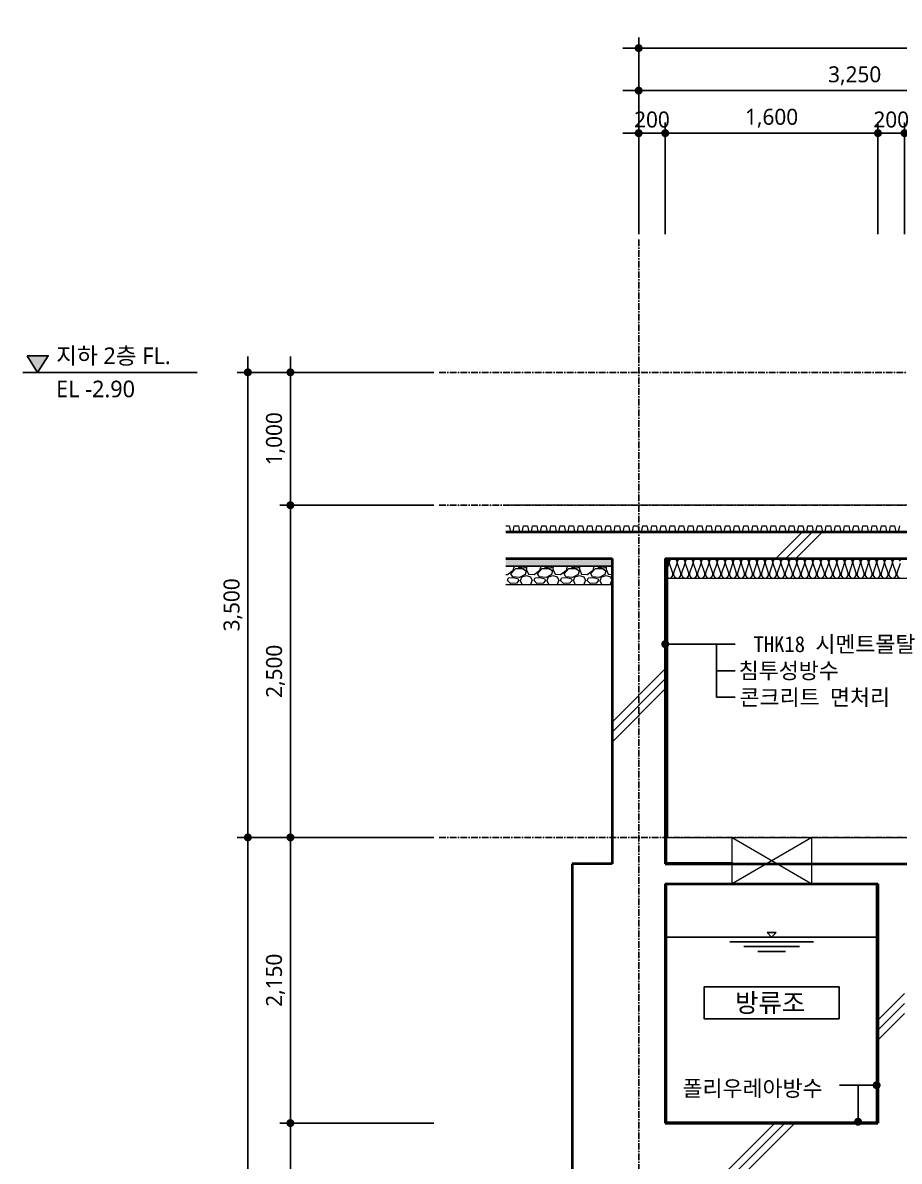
# Model space of a CAD drawing. Header units: millimetres. Extents: x 169673 to 334584, y 156879 to 224061.
# Drawn here: x 240600 to 247193, y 164658 to 173226 of the extents above; entities that cross this region are included whole.
import ezdxf
from ezdxf.enums import TextEntityAlignment as Align

# ---------------------------------------------------------------- set-up
doc = ezdxf.new("R2010")
doc.units = ezdxf.units.MM
doc.header["$LTSCALE"] = 40
doc.header["$MEASUREMENT"] = 0
for name, pattern in [('CEN', [62, 60, -1, 0, -1]), ('CENTER', [2, 1.25, -0.25, 0.25, -0.25]), ('HID', [2, 1.1, -0.9])]:
    doc.linetypes.add(name, pattern=pattern)
doc.layers.get('0').update_dxf_attribs({"linetype": 'CONTINUOUS'})
for name, color, linetype, lineweight in [('A-CONC-LIN1', 2, 'CONTINUOUS', 40), ('A-CONC-LIN2', 7, 'CONTINUOUS', 25), ('A-MKXS-TEXT1', 3, 'CONTINUOUS', 25), ('A-MKXX-NAME', 3, 'CONTINUOUS', 25), ('A-MKXX-SYMB', 7, 'CONTINUOUS', 25), ('A-SECT-LIN2', 6, 'CONTINUOUS', 20), ('A-XXXX-DRBD', 9, 'CONTINUOUS', 20), ('A-XXXX-FIN2', 6, 'CONTINUOUS', 20), ('A-XXXX-HATC', 8, 'CONTINUOUS', 18), ('A-XXXX-INSL2', 8, 'CONTINUOUS', 18), ('A-XXXX-WAT1', 9, 'HID', 20)]:
    doc.layers.add(name, color=color, linetype=linetype, lineweight=lineweight)
for name, color, linetype in [('A-CONC-SOLD', 252, 'CEN'), ('A-DIMS', 7, 'CONTINUOUS'), ('A-MKXS-LEAD', 7, 'CONTINUOUS'), ('A-SECT-LIN3', 255, 'CONTINUOUS'), ('AA-AXIS-LINE-1', 1, 'CENTER'), ('SYMB', 7, 'CONTINUOUS'), ('TEXT', 7, 'CONTINUOUS')]:
    doc.layers.add(name, color=color, linetype=linetype)
doc.styles.add('HY울릉도L', font='')
doc.styles.add('돋움체', font='')
doc.styles.add('맑은고딕', font='malgun.ttf')
doc.styles.get('HY울릉도L').set_extended_font_data('HYwulM')
doc.styles.get('돋움체').set_extended_font_data('DotumChe')
doc.dimstyles.new('CDIM', dxfattribs={"dimtxt": 3, "dimasz": 1.5, "dimexe": 2, "dimexo": 1, "dimgap": 1, "dimtad": 1, "dimdec": 0, "dimrnd": 0.5, "dimzin": 0, "dimdsep": 32, "dimlunit": 6, "dimtxsty": 'HY울릉도L', "dimblk1": '_CIDOT', "dimblk2": '_CIDOT', "dimsah": 1, "dimcen": 5.5, "dimclrd": 2, "dimclre": 2, "dimclrt": 7, "dimadec": 0, "dimazin": 0, "dimtfac": 1, "dimtdec": 0, "dimtix": 1, "dimtmove": 2, "dimatfit": 1, "dimldrblk": '_CIDOT', "dimfxl": 1, "dimtolj": 1, "dimtzin": 0, "dimlwd": -1, "dimarcsym": 0})

# ---------------------------------------------------------------- blocks, each defined once
blk = doc.blocks.new('_CIDOT')
at = {"color": 0, "linetype": 'ByBlock'}
blk.add_line((2, 0), (-1, 0), dxfattribs=at)
at = {"color": 0, "linetype": 'ByBlock', "const_width": 0.5}
blk.add_lwpolyline([(-0.25, 0, 1), (0.25, 0, 1)], format="xyb", close=True, dxfattribs=at)
blk = doc.blocks.new('*D174')
at = {"layer": 'A-DIMS', "lineweight": -2, "transparency": 16777216}
for p, q in [((243693.1, 170595.2), (242213.1, 170595.2)), ((243693.1, 167095.2), (242213.1, 167095.2))]:
    blk.add_line(p, q, dxfattribs=at)
at = {"layer": 'A-DIMS', "transparency": 16777216}
blk.add_line((242293.1, 167155.2), (242293.1, 170535.2), dxfattribs=at)
at = {"layer": 'A-DIMS', "transparency": 16777216, "xscale": 60, "yscale": 60, "zscale": 60}
for p, rotation in [((242293.1, 170595.2), 90), ((242293.1, 167095.2), 270)]:
    blk.add_blockref('_CIDOT', p, dxfattribs=dict(at, rotation=rotation))
at = {"layer": 'A-DIMS', "color": 3, "transparency": 16777216, "insert": (242181, 168845.2), "char_height": 120, "attachment_point": 5, "rotation": 90, "style": '맑은고딕'}
blk.add_mtext('\\A1;3,500', dxfattribs=at)
blk = doc.blocks.new('*D175')
at = {"layer": 'A-DIMS', "lineweight": -2, "transparency": 16777216}
for p, q in [((243693.1, 169595.2), (242533.1, 169595.2)), ((243693.1, 167095.2), (242533.1, 167095.2))]:
    blk.add_line(p, q, dxfattribs=at)
at = {"layer": 'A-DIMS', "transparency": 16777216}
blk.add_line((242613.1, 167155.2), (242613.1, 169535.2), dxfattribs=at)
at = {"layer": 'A-DIMS', "transparency": 16777216, "xscale": 60, "yscale": 60, "zscale": 60}
for p, rotation in [((242613.1, 169595.2), 90), ((242613.1, 167095.2), 270)]:
    blk.add_blockref('_CIDOT', p, dxfattribs=dict(at, rotation=rotation))
at = {"layer": 'A-DIMS', "color": 3, "transparency": 16777216, "insert": (242501, 168345.2), "char_height": 120, "attachment_point": 5, "rotation": 90, "style": '맑은고딕'}
blk.add_mtext('\\A1;2,500', dxfattribs=at)
blk = doc.blocks.new('입단면LEVEL1')
at = {"layer": 'SYMB', "linetype": 'ByBlock'}
blk.add_line((0, 0), (26.26, 0), dxfattribs=at)
blk.add_lwpolyline([(0.64, 2.5), (2.24, 0), (3.84, 2.5)], close=True, dxfattribs=at)
blk.add_solid([(0.64, 2.5), (3.84, 2.5), (2.24, 0)], dxfattribs=at)
at = {"layer": 'TEXT', "style": '돋움체'}
for tag, p in [('층레벨', (5.03, 1.28)), ('LEVEL', (5.85, -2.99))]:
    blk.add_attdef(tag, p, '', height=2.5, dxfattribs=at)
blk = doc.blocks.new('*D161')
at = {"layer": 'A-DIMS', "lineweight": -2, "transparency": 16777216}
for p, q in [((243693.1, 167095.2), (242533.1, 167095.2)), ((243693.1, 164945.2), (242533.1, 164945.2))]:
    blk.add_line(p, q, dxfattribs=at)
at = {"layer": 'A-DIMS', "transparency": 16777216}
blk.add_line((242613.1, 165005.2), (242613.1, 167035.2), dxfattribs=at)
at = {"layer": 'A-DIMS', "transparency": 16777216, "xscale": 60, "yscale": 60, "zscale": 60}
for p, rotation in [((242613.1, 167095.2), 90), ((242613.1, 164945.2), 270)]:
    blk.add_blockref('_CIDOT', p, dxfattribs=dict(at, rotation=rotation))
at = {"layer": 'A-DIMS', "color": 3, "transparency": 16777216, "insert": (242500.7, 166020.2), "char_height": 120, "attachment_point": 5, "rotation": 90, "style": '맑은고딕'}
blk.add_mtext('\\A1;2,150', dxfattribs=at)
blk = doc.blocks.new('*D162')
at = {"layer": 'A-DIMS', "lineweight": -2, "transparency": 16777216}
for p, q in [((243693.1, 164945.2), (242533.1, 164945.2)), ((243693.1, 161545.2), (242533.1, 161545.2))]:
    blk.add_line(p, q, dxfattribs=at)
at = {"layer": 'A-DIMS', "transparency": 16777216}
blk.add_line((242613.1, 161605.2), (242613.1, 164885.2), dxfattribs=at)
at = {"layer": 'A-DIMS', "transparency": 16777216, "xscale": 60, "yscale": 60, "zscale": 60}
for p, rotation in [((242613.1, 164945.2), 90), ((242613.1, 161545.2), 270)]:
    blk.add_blockref('_CIDOT', p, dxfattribs=dict(at, rotation=rotation))
at = {"layer": 'A-DIMS', "color": 3, "transparency": 16777216, "insert": (242501, 163245.2), "char_height": 120, "attachment_point": 5, "rotation": 90, "style": '맑은고딕'}
blk.add_mtext('\\A1;3,400', dxfattribs=at)
blk = doc.blocks.new('*D163')
at = {"layer": 'A-DIMS', "lineweight": -2, "transparency": 16777216}
for p, q in [((243693.1, 167095.2), (242213.1, 167095.2)), ((243693.1, 161545.2), (242213.1, 161545.2))]:
    blk.add_line(p, q, dxfattribs=at)
at = {"layer": 'A-DIMS', "transparency": 16777216}
blk.add_line((242293.1, 167035.2), (242293.1, 161605.2), dxfattribs=at)
at = {"layer": 'A-DIMS', "transparency": 16777216, "xscale": 60, "yscale": 60, "zscale": 60}
for p, rotation in [((242293.1, 167095.2), 90), ((242293.1, 161545.2), 270)]:
    blk.add_blockref('_CIDOT', p, dxfattribs=dict(at, rotation=rotation))
at = {"layer": 'A-DIMS', "color": 3, "transparency": 16777216, "insert": (242181, 164320.2), "char_height": 120, "attachment_point": 5, "rotation": 90, "style": '맑은고딕'}
blk.add_mtext('\\A1;5,550', dxfattribs=at)
blk = doc.blocks.new('*D164')
at = {"layer": 'A-DIMS', "lineweight": -2, "transparency": 16777216}
for p, q in [((243693.1, 170595.2), (242533.1, 170595.2)), ((243693.1, 169595.2), (242533.1, 169595.2))]:
    blk.add_line(p, q, dxfattribs=at)
at = {"layer": 'A-DIMS', "transparency": 16777216}
blk.add_line((242613.1, 170535.2), (242613.1, 169655.2), dxfattribs=at)
at = {"layer": 'A-DIMS', "transparency": 16777216, "xscale": 60, "yscale": 60, "zscale": 60}
for p, rotation in [((242613.1, 170595.2), 90), ((242613.1, 169595.2), 270)]:
    blk.add_blockref('_CIDOT', p, dxfattribs=dict(at, rotation=rotation))
at = {"layer": 'A-DIMS', "color": 3, "transparency": 16777216, "insert": (242500.7, 170095.2), "char_height": 120, "attachment_point": 5, "rotation": 90, "style": '맑은고딕'}
blk.add_mtext('\\A1;1,000', dxfattribs=at)
blk = doc.blocks.new('*D158')
at = {"layer": 'A-DIMS', "lineweight": -2, "transparency": 16777216}
for p, q in [((245233.1, 171635.2), (245233.1, 173115.2)), ((255133.1, 171635.2), (255133.1, 173115.2))]:
    blk.add_line(p, q, dxfattribs=at)
at = {"layer": 'A-DIMS', "transparency": 16777216}
blk.add_line((255073.1, 173035.2), (245293.1, 173035.2), dxfattribs=at)
at = {"layer": 'A-DIMS', "transparency": 16777216, "xscale": 60, "yscale": 60, "zscale": 60, "rotation": 180}
blk.add_blockref('_CIDOT', (245233.1, 173035.2), dxfattribs=at)
at = {"layer": 'A-DIMS', "transparency": 16777216, "xscale": 60, "yscale": 60, "zscale": 60}
blk.add_blockref('_CIDOT', (255133.1, 173035.2), dxfattribs=at)
at = {"layer": 'A-DIMS', "color": 3, "transparency": 16777216, "insert": (250183.1, 173147.2), "char_height": 120, "attachment_point": 5, "style": '맑은고딕'}
blk.add_mtext('\\A1;9,900', dxfattribs=at)
blk = doc.blocks.new('*D160')
at = {"layer": 'A-DIMS', "lineweight": -2, "transparency": 16777216}
for p, q in [((245233.1, 171635.2), (245233.1, 172795.2)), ((248483.1, 171635.2), (248483.1, 172795.2))]:
    blk.add_line(p, q, dxfattribs=at)
at = {"layer": 'A-DIMS', "transparency": 16777216}
blk.add_line((245293.1, 172715.2), (248423.1, 172715.2), dxfattribs=at)
at = {"layer": 'A-DIMS', "transparency": 16777216, "xscale": 60, "yscale": 60, "zscale": 60, "rotation": 180}
blk.add_blockref('_CIDOT', (245233.1, 172715.2), dxfattribs=at)
at = {"layer": 'A-DIMS', "transparency": 16777216, "xscale": 60, "yscale": 60, "zscale": 60}
blk.add_blockref('_CIDOT', (248483.1, 172715.2), dxfattribs=at)
at = {"layer": 'A-DIMS', "color": 3, "transparency": 16777216, "insert": (246858.1, 172827.2), "char_height": 120, "attachment_point": 5, "style": '맑은고딕'}
blk.add_mtext('\\A1;3,250', dxfattribs=at)
blk = doc.blocks.new('*D172')
at = {"layer": 'A-DIMS', "lineweight": -2, "transparency": 16777216}
for p, q in [((247233.1, 171635.2), (247233.1, 172475.2)), ((249133.1, 171635.2), (249133.1, 172475.2))]:
    blk.add_line(p, q, dxfattribs=at)
at = {"layer": 'A-DIMS', "transparency": 16777216}
blk.add_line((249073.1, 172395.2), (247293.1, 172395.2), dxfattribs=at)
at = {"layer": 'A-DIMS', "transparency": 16777216, "xscale": 60, "yscale": 60, "zscale": 60, "rotation": 180}
blk.add_blockref('_CIDOT', (247233.1, 172395.2), dxfattribs=at)
at = {"layer": 'A-DIMS', "transparency": 16777216, "xscale": 60, "yscale": 60, "zscale": 60}
blk.add_blockref('_CIDOT', (249133.1, 172395.2), dxfattribs=at)
at = {"layer": 'A-DIMS', "color": 3, "transparency": 16777216, "insert": (248183.1, 172507.5), "char_height": 120, "attachment_point": 5, "style": '맑은고딕'}
blk.add_mtext('\\A1;1,900', dxfattribs=at)
blk = doc.blocks.new('*D165')
at = {"layer": 'A-DIMS', "lineweight": -2, "transparency": 16777216}
for p, q in [((245433.1, 171635.2), (245433.1, 172475.2)), ((247033.1, 171635.2), (247033.1, 172475.2))]:
    blk.add_line(p, q, dxfattribs=at)
at = {"layer": 'A-DIMS', "transparency": 16777216}
blk.add_line((246973.1, 172395.2), (245493.1, 172395.2), dxfattribs=at)
at = {"layer": 'A-DIMS', "transparency": 16777216, "xscale": 60, "yscale": 60, "zscale": 60, "rotation": 180}
blk.add_blockref('_CIDOT', (245433.1, 172395.2), dxfattribs=at)
at = {"layer": 'A-DIMS', "transparency": 16777216, "xscale": 60, "yscale": 60, "zscale": 60}
blk.add_blockref('_CIDOT', (247033.1, 172395.2), dxfattribs=at)
at = {"layer": 'A-DIMS', "color": 3, "transparency": 16777216, "insert": (246233.1, 172507.5), "char_height": 120, "attachment_point": 5, "style": '맑은고딕'}
blk.add_mtext('\\A1;1,600', dxfattribs=at)
blk = doc.blocks.new('*D166')
at = {"layer": 'A-DIMS', "lineweight": -2, "transparency": 16777216}
for p, q in [((247033.1, 171635.2), (247033.1, 172475.2)), ((247233.1, 171635.2), (247233.1, 172475.2))]:
    blk.add_line(p, q, dxfattribs=at)
at = {"layer": 'A-DIMS', "transparency": 16777216}
for p, q in [((246973.1, 172395.2), (246913.1, 172395.2)), ((247033.1, 172395.2), (247233.1, 172395.2)), ((247293.1, 172395.2), (247353.1, 172395.2))]:
    blk.add_line(p, q, dxfattribs=at)
at = {"layer": 'A-DIMS', "transparency": 16777216, "xscale": 60, "yscale": 60, "zscale": 60}
blk.add_blockref('_CIDOT', (247033.1, 172395.2), dxfattribs=at)
at = {"layer": 'A-DIMS', "transparency": 16777216, "xscale": 60, "yscale": 60, "zscale": 60, "rotation": 180}
blk.add_blockref('_CIDOT', (247233.1, 172395.2), dxfattribs=at)
at = {"layer": 'A-DIMS', "color": 3, "transparency": 16777216, "insert": (247133.1, 172497.1), "char_height": 120, "attachment_point": 5, "style": '맑은고딕'}
blk.add_mtext('\\A1;200', dxfattribs=at)
blk = doc.blocks.new('*D167')
at = {"layer": 'A-DIMS', "lineweight": -2, "transparency": 16777216}
for p, q in [((245233.1, 171635.2), (245233.1, 172475.2)), ((245433.1, 171635.2), (245433.1, 172475.2))]:
    blk.add_line(p, q, dxfattribs=at)
at = {"layer": 'A-DIMS', "transparency": 16777216}
for p, q in [((245173.1, 172395.2), (245113.1, 172395.2)), ((245233.1, 172395.2), (245433.1, 172395.2)), ((245493.1, 172395.2), (245553.1, 172395.2))]:
    blk.add_line(p, q, dxfattribs=at)
at = {"layer": 'A-DIMS', "transparency": 16777216, "xscale": 60, "yscale": 60, "zscale": 60}
blk.add_blockref('_CIDOT', (245233.1, 172395.2), dxfattribs=at)
at = {"layer": 'A-DIMS', "transparency": 16777216, "xscale": 60, "yscale": 60, "zscale": 60, "rotation": 180}
blk.add_blockref('_CIDOT', (245433.1, 172395.2), dxfattribs=at)
at = {"layer": 'A-DIMS', "color": 3, "transparency": 16777216, "insert": (245333.1, 172497.1), "char_height": 120, "attachment_point": 5, "style": '맑은고딕'}
blk.add_mtext('\\A1;200', dxfattribs=at)
blk = doc.blocks.new('A$C1EF06538')
at = {"color": 7}
for p, q in [((0, 0), (-25.8, 25.2)), ((25.8, 25.2), (-25.8, 25.2)), ((0, 0), (25.8, 25.2)), ((235.5, -27), (-235.5, -27)), ((157, -54), (-157, -54)), ((78.5, -81), (-78.5, -81))]:
    blk.add_line(p, q, dxfattribs=at)

msp = doc.modelspace()

# ---------------------------------------------------------------- hatches: boundary and pattern name
at = {"layer": 'A-CONC-SOLD'}
h = msp.add_hatch(dxfattribs=at)
h.set_pattern_fill('CONC', color=256, scale=100)
h.set_pattern_definition([(45, (-84000, 0), (-2121.32, 2121.32), []), (45, (-84000, 75), (-2121.32, 2121.32), []), (45, (-84000, 150), (-2121.32, 2121.32), [])])
h.paths.add_polyline_path([(255333.1, 166395.2), (256133.1, 166395.2), (256133.1, 166895.2), (255333.1, 166895.2), (255333.1, 169095.2), (256133.1, 169095.2), (256133.1, 169395.2), (244233.1, 169395.2), (244233.1, 169195.2), (245033.1, 169195.2), (245033.1, 166895.2), (244733.1, 166895.2), (244733.1, 161545.2), (255333.1, 161545.2)])
h.paths.add_polyline_path([(247233.1, 164945.2), (247233.1, 166745.2), (249133.1, 166745.2), (249133.1, 164945.2)], flags=16)
h.paths.add_polyline_path([(249333.1, 164945.2), (249333.1, 166745.2), (251233.1, 166745.2), (251233.1, 164945.2)], flags=16)
h.paths.add_polyline_path([(247033.1, 164945.2), (245433.1, 164945.2), (245433.1, 166745.2), (247033.1, 166745.2)], flags=16)
h.paths.add_polyline_path([(251433.1, 164945.2), (251433.1, 166745.2), (254933.1, 166745.2), (254933.1, 164945.2)], flags=16)
h.paths.add_polyline_path([(245433.1, 166895.2), (245433.1, 169195.2), (254933.1, 169195.2), (254933.1, 166895.2)], flags=16)
at = {"layer": 'A-XXXX-HATC'}
h = msp.add_hatch(dxfattribs=at)
h.set_pattern_fill('DOTS', color=256, scale=100)
h.set_pattern_definition([(0, (122786.8034, 248828.151), (3.125, 6.25), [0, -6.25])])
h.paths.add_polyline_path([(245033.1, 169195.2), (245033.1, 169135.2), (244233.1, 169135.2), (244233.1, 169195.2)])
h = msp.add_hatch(dxfattribs=at)
h.set_pattern_fill('GRAVEL', color=256, scale=200)
h.set_pattern_definition([(228.012788, (122930.803, 249028.151), (-1600, -1800), [26.9072, -2663.8176]), (184.969741, (122912.803, 249008.151), (2400, 200), [46.1736, -4571.18495]), (132.510447, (122866.803, 249004.151), (2000, -2200), [32.5576, -3223.20652]), (267.273689, (122788.803, 248954.151), (200, 4000), [42.0476, -4162.7116]), (292.833654, (122786.803, 248912.151), (-1000, 2400), [41.231, -4081.87463]), (357.273689, (122802.803, 248874.151), (-4000, 200), [42.0476, -4162.7116]), (37.6942405, (122844.8034, 248872.151), (-2600, -2000), [55.6058, -5504.9697]), (72.2553284, (122888.803, 248906.151), (1400, 4400), [52.4976, -5197.2643]), (121.4295656, (122904.803, 248956.151), (-1600, 2600), [42.19, -4176.81462]), (175.236358, (122882.803, 248992.151), (2200, -200), [48.1664, -2360.15252]), (222.397438, (122834.8034, 248996.151), (-2400, -2200), [62.2896, -6166.675]), (138.814075, (122986.803, 248952.151), (-1400, 1200), [21.2602, -2104.76896]), (171.4692344, (122970.803, 248966.151), (2600, -400), [40.4474, -4004.30228]), (225, (122930.8, 248972.15), (-2e-14, -200), [28.2842, -254.5585]), (203.19859, (122916.803, 248996.15), (1000, 400), [15.2316, -1507.92302]), (291.80141, (122902.803, 248990.15), (-200, 600), [21.5406, -1055.49236]), (30.963757, (122910.803, 248970.15), (600, 400), [34.9858, -1131.20458]), (161.56505, (122940.803, 248988.15), (400, -200), [25.2982, -607.15733]), (16.38954, (122786.803, 248990.151), (2000, 600), [35.44, -3508.56903]), (70.346176, (122820.803, 249000.151), (-800, -2200), [29.7322, -2943.48155]), (293.19859, (122940.803, 249028.15), (-400, 1000), [30.463, -1492.69162]), (343.61046, (122952.803, 249000.151), (-2000, 600), [35.44, -3508.56903]), (339.443955, (122786.803, 248866.15), (-1000, 400), [34.176, -1674.62475]), (294.775141, (122818.803, 248854.151), (-1000, 2200), [28.6356, -2834.9286]), (66.80141, (122942.803, 248828.15), (400, 1000), [30.463, -1492.69162]), (17.354025, (122954.803, 248856.151), (-2600, -800), [33.5262, -3319.08472]), (69.443955, (122844.803, 248828.15), (-400, -1000), [17.088, -1691.71275]), (101.309932, (122930.803, 248828.15), (-200, 800), [10.198, -1009.6059]), (165.963757, (122928.803, 248838.15), (600, -200), [41.231, -783.39013]), (186.009006, (122888.803, 248848.151), (2000, 200), [38.21, -3782.78463]), (303.690068, (122910.803, 248952.15), (-200, 400), [28.8444, -692.26586]), (353.1572266, (122926.803, 248928.151), (3400, -400), [50.3588, -4985.51252]), (60.945396, (122976.803, 248922.151), (-800, -1400), [20.5912, -2038.53483]), (90, (122986.8, 248940.15), (-200, 200), [12, -188]), (120.256437, (122884.803, 248854.151), (800, -1400), [27.7848, -2750.704]), (48.012788, (122870.803, 248878.151), (1600, 1800), [53.8144, -2636.9104]), (0, (122906.8, 248918.15), (200, 200), [52, -148]), (325.304846, (122958.803, 248918.151), (2000, -1400), [31.6228, -3130.65486]), (254.054604, (122984.803, 248900.15), (-200, -800), [29.1204, -1426.90158]), (207.6459754, (122976.803, 248872.151), (-3800, -2000), [47.413, -4693.89484]), (175.426079, (122934.803, 248850.151), (-2600, 200), [50.1598, -4965.81468])])
h.paths.add_polyline_path([(245033.1, 169135.2), (245033.1, 168995.2), (244233.1, 168995.2), (244233.1, 169135.2)])

# ---------------------------------------------------------------- linework, layer by layer
at = {"layer": 'A-CONC-LIN1'}
for p, q in [((244233.1, 169395.2), (256133.1, 169395.2)), ((244233.1, 169195.2), (245033.1, 169195.2)), ((245033.1, 169195.2), (245033.1, 166895.2)), ((245433.1, 169195.2), (254933.1, 169195.2)), ((245433.1, 169195.2), (245433.1, 166895.2)), ((244733.1, 166895.2), (244733.1, 161545.2)), ((245033.1, 166895.2), (244733.1, 166895.2)), ((245433.1, 166895.2), (254933.1, 166895.2)), ((245433.1, 166745.2), (247033.1, 166745.2)), ((245433.1, 166745.2), (245433.1, 164945.2)), ((247033.1, 166745.2), (247033.1, 164945.2)), ((245433.1, 164945.2), (247033.1, 164945.2))]:
    msp.add_line(p, q, dxfattribs=at)
at = {"layer": 'A-CONC-LIN2'}
msp.add_line((247023.1, 166345.2), (245443.1, 166345.2), dxfattribs=at)
at = {"layer": 'A-MKXS-LEAD'}
for p, q in [((245958.9, 168549.5), (245433.1, 168549.5)), ((245819.7, 168549.5), (245819.7, 168149.5)), ((245958.9, 168349.5), (245819.7, 168349.5)), ((245958.9, 168149.5), (245819.7, 168149.5)), ((246744.6, 165230), (247023.1, 165230)), ((246883.8, 164955.2), (246883.8, 165230))]:
    msp.add_line(p, q, dxfattribs=at)
at = {"layer": 'A-MKXS-LEAD', "const_width": 30}
for points in [[(245448.1, 168549.5, 1), (245418.1, 168549.5, 1)], [(247008.1, 165230, 1), (247038.1, 165230, 1)], [(246868.8, 164955.2, 1), (246898.8, 164955.2, 1)]]:
    msp.add_lwpolyline(points, format="xyb", close=True, dxfattribs=at)
at = {"layer": 'A-MKXX-SYMB'}
msp.add_lwpolyline([(246741.6, 165730.2), (245724.6, 165730.2), (245724.6, 165970.2), (246741.6, 165970.2)], close=True, dxfattribs=at)
at = {"layer": 'A-SECT-LIN2'}
for p, q in [((245433.1, 166903.1), (245441, 166895.2)), ((245433.1, 164953.1), (245441, 164945.2)), ((247033.1, 164953.1), (247025.1, 164945.2))]:
    msp.add_line(p, q, dxfattribs=at)
at = {"layer": 'A-SECT-LIN2', "color": 8}
msp.add_lwpolyline([(245443.1, 169195.2), (245443.1, 166907.2), (245445.1, 166905.2), (245936.6, 166905.2)], dxfattribs=at)
at = {"layer": 'A-SECT-LIN2'}
for points in [[(245451.1, 169195.2), (245451.1, 167095.2)], [(245443.1, 166745.2), (245443.1, 164957.2), (245445.1, 164955.2), (247021, 164955.2), (247023.1, 164957.2), (247023.1, 166745.2)]]:
    msp.add_lwpolyline(points, dxfattribs=at)
at = {"layer": 'A-SECT-LIN3'}
msp.add_line((245033.1, 169135.2), (244233.1, 169135.2), dxfattribs=at)
at = {"layer": 'A-XXXX-DRBD'}
msp.add_lwpolyline([(244233.1, 169440.2), (244259.3, 169440.2), (244268.1, 169395.2), (244288.6, 169395.2), (244297.3, 169440.2), (244328.4, 169440.2), (244337.1, 169395.2), (244357.6, 169395.2), (244366.3, 169440.2), (244397.4, 169440.2), (244406.1, 169395.2), (244426.6, 169395.2), (244435.4, 169440.2), (244466.4, 169440.2), (244475.2, 169395.2), (244495.7, 169395.2), (244504.4, 169440.2), (244535.5, 169440.2), (244544.2, 169395.2), (244564.7, 169395.2), (244573.4, 169440.2), (244604.5, 169440.2), (244613.2, 169395.2), (244633.7, 169395.2), (244642.5, 169440.2), (244673.5, 169440.2), (244682.3, 169395.2), (244702.8, 169395.2), (244711.5, 169440.2), (244742.6, 169440.2), (244751.3, 169395.2), (244771.8, 169395.2), (244780.5, 169440.2), (244811.6, 169440.2), (244820.3, 169395.2), (244840.8, 169395.2), (244849.6, 169440.2), (244880.6, 169440.2), (244889.4, 169395.2), (244909.9, 169395.2), (244918.6, 169440.2), (244949.7, 169440.2), (244958.4, 169395.2), (244978.9, 169395.2), (244987.6, 169440.2), (245018.7, 169440.2), (245027.4, 169395.2), (245047.9, 169395.2), (245056.7, 169440.2), (245087.7, 169440.2), (245096.5, 169395.2), (245117, 169395.2), (245125.7, 169440.2), (245156.8, 169440.2), (245165.5, 169395.2), (245186, 169395.2), (245194.7, 169440.2), (245225.8, 169440.2), (245234.5, 169395.2), (245255, 169395.2), (245263.8, 169440.2), (245294.8, 169440.2), (245303.6, 169395.2), (245324.1, 169395.2), (245332.8, 169440.2), (245363.9, 169440.2), (245372.6, 169395.2), (245393.1, 169395.2), (245401.8, 169440.2), (245432.9, 169440.2), (245441.6, 169395.2), (245462.1, 169395.2), (245470.9, 169440.2), (245501.9, 169440.2), (245510.7, 169395.2), (245531.2, 169395.2), (245539.9, 169440.2), (245571, 169440.2), (245579.7, 169395.2), (245600.2, 169395.2), (245608.9, 169440.2), (245640, 169440.2), (245648.7, 169395.2), (245669.2, 169395.2), (245678, 169440.2), (245709, 169440.2), (245717.8, 169395.2), (245738.3, 169395.2), (245747, 169440.2), (245778.1, 169440.2), (245786.8, 169395.2), (245807.3, 169395.2), (245816, 169440.2), (245847.1, 169440.2), (245855.8, 169395.2), (245876.3, 169395.2), (245885.1, 169440.2), (245916.1, 169440.2), (245924.9, 169395.2), (245945.4, 169395.2), (245954.1, 169440.2), (245985.2, 169440.2), (245993.9, 169395.2), (246014.4, 169395.2), (246023.1, 169440.2), (246054.2, 169440.2), (246062.9, 169395.2), (246083.4, 169395.2), (246092.2, 169440.2), (246123.2, 169440.2), (246132, 169395.2), (246152.5, 169395.2), (246161.2, 169440.2), (246192.3, 169440.2), (246201, 169395.2), (246221.5, 169395.2), (246230.2, 169440.2), (246261.3, 169440.2), (246270, 169395.2), (246290.5, 169395.2), (246299.3, 169440.2), (246330.3, 169440.2), (246339.1, 169395.2), (246359.6, 169395.2), (246368.3, 169440.2), (246399.4, 169440.2), (246408.1, 169395.2), (246428.6, 169395.2), (246437.3, 169440.2), (246468.4, 169440.2), (246477.1, 169395.2), (246497.6, 169395.2), (246506.4, 169440.2), (246537.4, 169440.2), (246546.2, 169395.2), (246566.7, 169395.2), (246575.4, 169440.2), (246606.5, 169440.2), (246615.2, 169395.2), (246635.7, 169395.2), (246644.4, 169440.2), (246675.5, 169440.2), (246684.2, 169395.2), (246704.7, 169395.2), (246713.5, 169440.2), (246744.5, 169440.2), (246753.3, 169395.2), (246773.8, 169395.2), (246782.5, 169440.2), (246813.6, 169440.2), (246822.3, 169395.2), (246842.8, 169395.2), (246851.5, 169440.2), (246882.6, 169440.2), (246891.3, 169395.2), (246911.8, 169395.2), (246920.6, 169440.2), (246951.6, 169440.2), (246960.4, 169395.2), (246980.9, 169395.2), (246989.6, 169440.2), (247020.7, 169440.2), (247029.4, 169395.2), (247049.9, 169395.2), (247058.6, 169440.2), (247089.7, 169440.2), (247098.4, 169395.2), (247118.9, 169395.2), (247127.7, 169440.2), (247158.7, 169440.2), (247167.5, 169395.2), (247188, 169395.2), (247196.7, 169440.2)], dxfattribs=at)
at = {"layer": 'A-XXXX-FIN2'}
msp.add_line((245443.1, 167095.2), (254933.1, 167095.2), dxfattribs=at)
msp.add_lwpolyline([(256133.1, 169595.2), (244233.1, 169595.2)], dxfattribs=at)
at = {"layer": 'A-XXXX-HATC'}
msp.add_line((245033.1, 168995.2), (244233.1, 168995.2), dxfattribs=at)
at = {"layer": 'A-XXXX-HATC', "ltscale": 3}
msp.add_line((245936.6, 166905.2), (245936.6, 166895.2), dxfattribs=at)
for points in [[(245936.6, 166745.2), (245936.6, 167095.2)], [(245936.6, 167095.2), (246536.6, 166745.2)], [(246536.6, 167095.2), (245936.6, 166745.2)], [(246536.6, 166745.2), (246536.6, 167095.2)]]:
    msp.add_lwpolyline(points, dxfattribs=at)
at = {"layer": 'A-XXXX-INSL2'}
msp.add_line((245433.1, 169045.2), (254933.1, 169045.2), dxfattribs=at)
for points in [[(245433.1, 169195.2), (245433.1, 169195.2), (245449.6, 169189.2), (245460.1, 169174.2), (245460.1, 169157.7), (245436.1, 169082.7), (245436.1, 169066.2), (245446.6, 169051.2), (245463.1, 169045.2), (245479.6, 169051.2), (245490.1, 169066.2), (245490.1, 169082.7), (245466.1, 169157.7), (245466.1, 169174.2), (245476.6, 169189.2), (245493.1, 169195.2), (245509.6, 169189.2), (245520.1, 169174.2), (245520.1, 169157.7), (245496.1, 169082.7), (245496.1, 169066.2), (245506.6, 169051.2), (245523.1, 169045.2), (245539.6, 169051.2), (245550.1, 169066.2), (245550.1, 169082.7), (245526.1, 169157.7), (245526.1, 169174.2), (245536.6, 169189.2), (245553.1, 169195.2), (245569.6, 169189.2), (245580.1, 169174.2), (245580.1, 169157.7), (245556.1, 169082.7), (245556.1, 169066.2), (245566.6, 169051.2), (245583.1, 169045.2), (245599.6, 169051.2), (245610.1, 169066.2), (245610.1, 169082.7), (245586.1, 169157.7), (245586.1, 169174.2), (245596.6, 169189.2), (245613.1, 169195.2), (245629.6, 169189.2), (245640.1, 169174.2), (245640.1, 169157.7), (245616.1, 169082.7), (245616.1, 169066.2), (245626.6, 169051.2), (245643.1, 169045.2), (245659.6, 169051.2), (245670.1, 169066.2), (245670.1, 169082.7), (245646.1, 169157.7), (245646.1, 169174.2), (245656.6, 169189.2), (245673.1, 169195.2), (245689.6, 169189.2), (245700.1, 169174.2), (245700.1, 169157.7), (245676.1, 169082.7), (245676.1, 169066.2), (245686.6, 169051.2), (245703.1, 169045.2), (245719.6, 169051.2), (245730.1, 169066.2), (245730.1, 169082.7), (245706.1, 169157.7), (245706.1, 169174.2), (245716.6, 169189.2), (245733.1, 169195.2), (245749.6, 169189.2), (245760.1, 169174.2), (245760.1, 169157.7), (245736.1, 169082.7), (245736.1, 169066.2), (245746.6, 169051.2), (245763.1, 169045.2), (245779.6, 169051.2), (245790.1, 169066.2), (245790.1, 169082.7), (245766.1, 169157.7), (245766.1, 169174.2), (245776.6, 169189.2), (245793.1, 169195.2), (245809.6, 169189.2), (245820.1, 169174.2), (245820.1, 169157.7), (245796.1, 169082.7), (245796.1, 169066.2), (245806.6, 169051.2), (245823.1, 169045.2), (245839.6, 169051.2), (245850.1, 169066.2), (245850.1, 169082.7), (245826.1, 169157.7), (245826.1, 169174.2), (245836.6, 169189.2), (245853.1, 169195.2), (245869.6, 169189.2), (245880.1, 169174.2), (245880.1, 169157.7), (245856.1, 169082.7), (245856.1, 169066.2), (245866.6, 169051.2), (245883.1, 169045.2), (245899.6, 169051.2), (245910.1, 169066.2), (245910.1, 169082.7), (245886.1, 169157.7), (245886.1, 169174.2), (245896.6, 169189.2), (245913.1, 169195.2), (245929.6, 169189.2), (245940.1, 169174.2), (245940.1, 169157.7), (245916.1, 169082.7), (245916.1, 169066.2), (245926.6, 169051.2), (245943.1, 169045.2), (245959.6, 169051.2), (245970.1, 169066.2), (245970.1, 169082.7), (245946.1, 169157.7), (245946.1, 169174.2), (245956.6, 169189.2), (245973.1, 169195.2), (245989.6, 169189.2), (246000.1, 169174.2), (246000.1, 169157.7), (245976.1, 169082.7), (245976.1, 169066.2), (245986.6, 169051.2), (246003.1, 169045.2), (246019.6, 169051.2), (246030.1, 169066.2), (246030.1, 169082.7), (246006.1, 169157.7), (246006.1, 169174.2), (246016.6, 169189.2), (246033.1, 169195.2), (246049.6, 169189.2), (246060.1, 169174.2), (246060.1, 169157.7), (246036.1, 169082.7), (246036.1, 169066.2), (246046.6, 169051.2), (246063.1, 169045.2), (246079.6, 169051.2), (246090.1, 169066.2), (246090.1, 169082.7), (246066.1, 169157.7), (246066.1, 169174.2), (246076.6, 169189.2), (246093.1, 169195.2), (246109.6, 169189.2), (246120.1, 169174.2), (246120.1, 169157.7), (246096.1, 169082.7), (246096.1, 169066.2), (246106.6, 169051.2), (246123.1, 169045.2), (246139.6, 169051.2), (246150.1, 169066.2), (246150.1, 169082.7), (246126.1, 169157.7), (246126.1, 169174.2), (246136.6, 169189.2), (246153.1, 169195.2), (246169.6, 169189.2), (246180.1, 169174.2), (246180.1, 169157.7), (246156.1, 169082.7), (246156.1, 169066.2), (246166.6, 169051.2), (246183.1, 169045.2), (246199.6, 169051.2), (246210.1, 169066.2), (246210.1, 169082.7), (246186.1, 169157.7), (246186.1, 169174.2), (246196.6, 169189.2), (246213.1, 169195.2), (246229.6, 169189.2), (246240.1, 169174.2), (246240.1, 169157.7), (246216.1, 169082.7), (246216.1, 169066.2), (246226.6, 169051.2), (246243.1, 169045.2), (246259.6, 169051.2), (246270.1, 169066.2), (246270.1, 169082.7), (246246.1, 169157.7), (246246.1, 169174.2), (246256.6, 169189.2), (246273.1, 169195.2), (246289.6, 169189.2), (246300.1, 169174.2), (246300.1, 169157.7), (246276.1, 169082.7), (246276.1, 169066.2), (246286.6, 169051.2), (246303.1, 169045.2), (246319.6, 169051.2), (246330.1, 169066.2), (246330.1, 169082.7), (246306.1, 169157.7), (246306.1, 169174.2), (246316.6, 169189.2), (246333.1, 169195.2), (246349.6, 169189.2), (246360.1, 169174.2), (246360.1, 169157.7), (246336.1, 169082.7), (246336.1, 169066.2), (246346.6, 169051.2), (246363.1, 169045.2), (246379.6, 169051.2), (246390.1, 169066.2), (246390.1, 169082.7), (246366.1, 169157.7), (246366.1, 169174.2), (246376.6, 169189.2), (246393.1, 169195.2), (246409.6, 169189.2), (246420.1, 169174.2), (246420.1, 169157.7), (246396.1, 169082.7), (246396.1, 169066.2), (246406.6, 169051.2), (246423.1, 169045.2), (246439.6, 169051.2), (246450.1, 169066.2), (246450.1, 169082.7), (246426.1, 169157.7), (246426.1, 169174.2), (246436.6, 169189.2), (246453.1, 169195.2), (246469.6, 169189.2), (246480.1, 169174.2), (246480.1, 169157.7), (246456.1, 169082.7), (246456.1, 169066.2), (246466.6, 169051.2), (246483.1, 169045.2), (246499.6, 169051.2), (246510.1, 169066.2), (246510.1, 169082.7), (246486.1, 169157.7), (246486.1, 169174.2), (246496.6, 169189.2), (246513.1, 169195.2), (246529.6, 169189.2), (246540.1, 169174.2), (246540.1, 169157.7), (246516.1, 169082.7), (246516.1, 169066.2), (246526.6, 169051.2), (246543.1, 169045.2), (246559.6, 169051.2), (246570.1, 169066.2), (246570.1, 169082.7), (246546.1, 169157.7), (246546.1, 169174.2), (246556.6, 169189.2), (246573.1, 169195.2), (246589.6, 169189.2), (246600.1, 169174.2), (246600.1, 169157.7), (246576.1, 169082.7), (246576.1, 169066.2), (246586.6, 169051.2), (246603.1, 169045.2), (246619.6, 169051.2), (246630.1, 169066.2), (246630.1, 169082.7), (246606.1, 169157.7), (246606.1, 169174.2), (246616.6, 169189.2), (246633.1, 169195.2), (246649.6, 169189.2), (246660.1, 169174.2), (246660.1, 169157.7), (246636.1, 169082.7), (246636.1, 169066.2), (246646.6, 169051.2), (246663.1, 169045.2), (246679.6, 169051.2), (246690.1, 169066.2), (246690.1, 169082.7), (246666.1, 169157.7), (246666.1, 169174.2), (246676.6, 169189.2), (246693.1, 169195.2), (246709.6, 169189.2), (246720.1, 169174.2), (246720.1, 169157.7), (246696.1, 169082.7), (246696.1, 169066.2), (246706.6, 169051.2), (246723.1, 169045.2), (246739.6, 169051.2), (246750.1, 169066.2), (246750.1, 169082.7), (246726.1, 169157.7), (246726.1, 169174.2), (246736.6, 169189.2), (246753.1, 169195.2), (246769.6, 169189.2), (246780.1, 169174.2), (246780.1, 169157.7), (246756.1, 169082.7), (246756.1, 169066.2), (246766.6, 169051.2), (246783.1, 169045.2), (246799.6, 169051.2), (246810.1, 169066.2), (246810.1, 169082.7), (246786.1, 169157.7), (246786.1, 169174.2), (246796.6, 169189.2), (246813.1, 169195.2), (246829.6, 169189.2), (246840.1, 169174.2), (246840.1, 169157.7), (246816.1, 169082.7), (246816.1, 169066.2), (246826.6, 169051.2), (246843.1, 169045.2), (246859.6, 169051.2), (246870.1, 169066.2), (246870.1, 169082.7), (246846.1, 169157.7), (246846.1, 169174.2), (246856.6, 169189.2), (246873.1, 169195.2), (246889.6, 169189.2), (246900.1, 169174.2), (246900.1, 169157.7), (246876.1, 169082.7), (246876.1, 169066.2), (246886.6, 169051.2), (246903.1, 169045.2), (246919.6, 169051.2), (246930.1, 169066.2), (246930.1, 169082.7), (246906.1, 169157.7), (246906.1, 169174.2), (246916.6, 169189.2), (246933.1, 169195.2), (246949.6, 169189.2), (246960.1, 169174.2), (246960.1, 169157.7), (246936.1, 169082.7), (246936.1, 169066.2), (246946.6, 169051.2), (246963.1, 169045.2), (246979.6, 169051.2), (246990.1, 169066.2), (246990.1, 169082.7), (246966.1, 169157.7), (246966.1, 169174.2), (246976.6, 169189.2), (246993.1, 169195.2), (247009.6, 169189.2), (247020.1, 169174.2), (247020.1, 169157.7), (246996.1, 169082.7), (246996.1, 169066.2), (247006.6, 169051.2), (247023.1, 169045.2), (247039.6, 169051.2), (247050.1, 169066.2), (247050.1, 169082.7), (247026.1, 169157.7), (247026.1, 169174.2), (247036.6, 169189.2), (247053.1, 169195.2), (247069.6, 169189.2), (247080.1, 169174.2), (247080.1, 169157.7), (247056.1, 169082.7), (247056.1, 169066.2), (247066.6, 169051.2), (247083.1, 169045.2), (247099.6, 169051.2), (247110.1, 169066.2), (247110.1, 169082.7), (247086.1, 169157.7), (247086.1, 169174.2), (247096.6, 169189.2), (247113.1, 169195.2), (247129.6, 169189.2), (247140.1, 169174.2), (247140.1, 169157.7), (247116.1, 169082.7), (247116.1, 169066.2), (247126.6, 169051.2), (247143.1, 169045.2), (247159.6, 169051.2), (247170.1, 169066.2), (247170.1, 169082.7), (247146.1, 169157.7), (247146.1, 169174.2), (247156.6, 169189.2), (247173.1, 169195.2), (247189.6, 169189.2), (247200.1, 169174.2)], [(247200.1, 169157.7), (247176.1, 169082.7), (247176.1, 169066.2), (247186.6, 169051.2), (247203.1, 169045.2)]]:
    msp.add_lwpolyline(points, dxfattribs=at)
at = {"layer": 'A-XXXX-WAT1'}
for points in [[(245438.1, 169195.2), (245438.1, 166905.2), (245443.1, 166900.2), (245936.6, 166900.2)], [(245438.1, 166745.2), (245438.1, 164955.2), (245443.1, 164950.2), (247023.1, 164950.2), (247028.1, 164955.2), (247028.1, 166745.2)]]:
    msp.add_lwpolyline(points, dxfattribs=at)
at = {"layer": 'AA-AXIS-LINE-1'}
for p, q in [((245233.1, 171595.2), (245233.1, 159545.2)), ((243733.1, 170595.2), (256633.1, 170595.2)), ((243733.1, 169595.2), (256633.1, 169595.2)), ((243733.1, 167095.2), (256633.1, 167095.2))]:
    msp.add_line(p, q, dxfattribs=at)

# ---------------------------------------------------------------- block references
at = {"layer": 'A-CONC-LIN2', "xscale": -1.333333333333333, "yscale": 1.333333333333333, "zscale": 1.333333333333333}
msp.add_blockref('A$C1EF06538', (246233.1, 166345.2), dxfattribs=at)
at = {"layer": 'TEXT'}
ref = msp.add_blockref('입단면LEVEL1', (240600.1, 170595.2), dxfattribs=dict(at, xscale=50.00000000000028, yscale=50.00000000000028, zscale=50.00000000000028))
ref.add_attrib('층레벨', ' 지하 2층 FL.', (240808.4, 170657.7, 0), dxfattribs={"height": 125, "style": '맑은고딕'})
ref.add_attrib('LEVEL', ' EL -2.90', (240808.4, 170407.7, 0), dxfattribs={"height": 125, "style": '맑은고딕'})

# ---------------------------------------------------------------- texts
at = {"layer": 'A-MKXS-TEXT1', "style": '돋움체'}
msp.add_text('THK18 시멘트몰탈', height=120, dxfattribs=at).set_placement((247315, 168549.5), align=Align.MIDDLE_RIGHT)
for s, p in [('침투성방수', (245985.5, 168349.7)), ('콘크리트 면처리', (245992.2, 168149.7)), ('폴리우레아방수', (245562.8, 165206.6))]:
    msp.add_text(s, height=120, dxfattribs=at).set_placement(p, align=Align.MIDDLE_LEFT)
at = {"layer": 'A-MKXX-NAME', "style": '맑은고딕'}
msp.add_text('방류조', height=140, dxfattribs=at).set_placement((246222.3, 165850.2), align=Align.MIDDLE_CENTER)

# ---------------------------------------------------------------- dimensions: what is measured, and where the dimension line sits
at = {"layer": 'A-DIMS'}
for base, p1, p2, angle, picture, middle in [((245233.1, 173035.2), (255133.1, 171595.2), (245233.1, 171595.2), 180, '*D158', (250183.1, 173147.2)), ((248483.1, 172715.2), (245233.1, 171595.2), (248483.1, 171595.2), 0, '*D160', (246858.1, 172827.2)), ((245433.1, 172395.2), (245233.1, 171595.2), (245433.1, 171595.2), 0, '*D167', (245333.1, 172497.1)), ((245433.1, 172395.2), (247033.1, 171595.2), (245433.1, 171595.2), 180, '*D165', (246233.1, 172507.5)), ((247233.1, 172395.2), (247033.1, 171595.2), (247233.1, 171595.2), 0, '*D166', (247133.1, 172497.1)), ((247233.1, 172395.2), (249133.1, 171595.2), (247233.1, 171595.2), 180, '*D172', (248183.1, 172507.5)), ((242293.1, 170595.2), (243733.1, 167095.2), (243733.1, 170595.2), 90, '*D174', (242181, 168845.2)), ((242613.1, 169595.2), (243733.1, 170595.2), (243733.1, 169595.2), 270, '*D164', (242500.7, 170095.2)), ((242613.1, 169595.2), (243733.1, 167095.2), (243733.1, 169595.2), 90, '*D175', (242501, 168345.2)), ((242293.1, 161545.2), (243733.1, 167095.2), (243733.1, 161545.2), 270, '*D163', (242181, 164320.2)), ((242613.1, 167095.2), (243733.1, 164945.2), (243733.1, 167095.2), 90, '*D161', (242500.7, 166020.2)), ((242613.1, 164945.2), (243733.1, 161545.2), (243733.1, 164945.2), 90, '*D162', (242501, 163245.2))]:
    dim = msp.add_linear_dim(base=base, p1=p1, p2=p2, angle=angle, dimstyle='CDIM', override={"dimscale": 40, "dimtxsty": '맑은고딕', "dimclrd": 256, "dimclre": 256, "dimclrt": 3}, dxfattribs=at)
    dim.commit()
    dim.dimension.update_dxf_attribs({"geometry": picture, "text_midpoint": middle})

doc.saveas('drawing.dxf')
